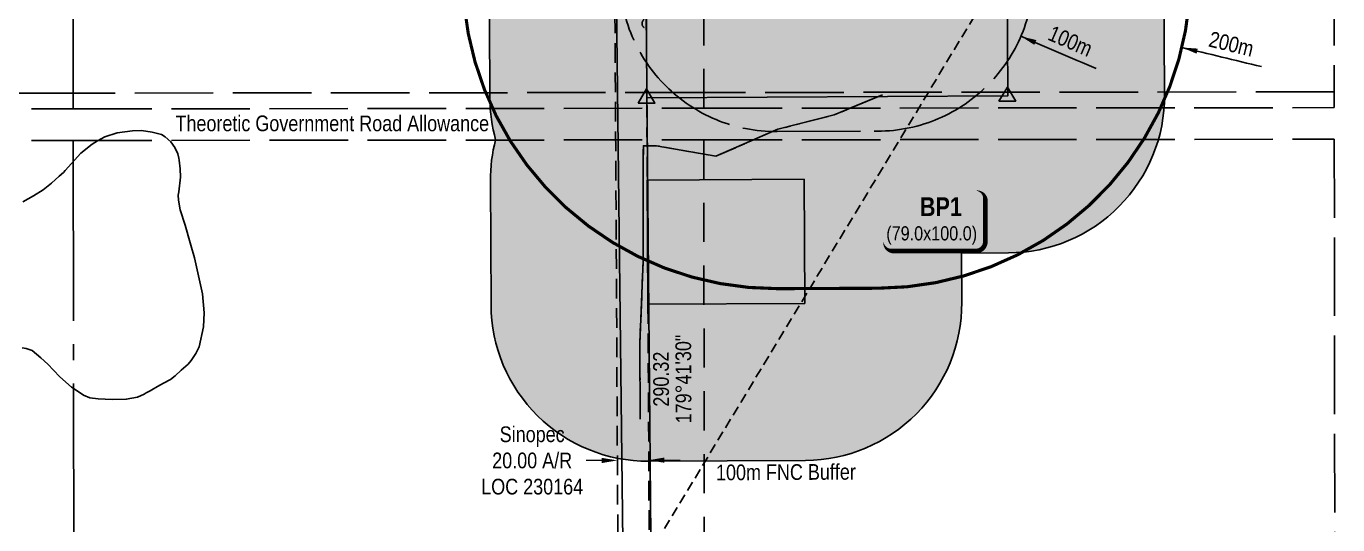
# Model space of a CAD drawing. Extents: x 493830 to 508605, y 6011694 to 6019262.
# Drawn here: x 503949 to 504785, y 6016394 to 6016711 of the extents above; entities that cross this region are included whole.
import ezdxf
from ezdxf.enums import TextEntityAlignment as Align

# ---------------------------------------------------------------- set-up
doc = ezdxf.new("R2010")
doc.units = 0
doc.header["$LTSCALE"] = 5
doc.header["$PDSIZE"] = 0.5
for name, pattern in [('0', [1, 1, 0]), ('foc-ACCESSROAD', [3.75, 2.5, -1.25]), ('foc-BUFFER', [16.75, 15, -1.75]), ('foc-LSD', [8, 5, -3]), ('foc-QUARTERLINE', [33, 25, -3, 2, -3]), ('foc-TIELINE', [1.875, 1.25, -0.625]), ('foc-TOPO-ephemeral', [6.25, 3.125, -0.625, 0.625, -0.625, 0.625, -0.625]), ('foc-UNSURVEYED', [12.5, 10, -2.5])]:
    doc.linetypes.add(name, pattern=pattern)
doc.layers.get('Defpoints').update_dxf_attribs({"color": 9})
for name, color, linetype in [('AS-ROADS', 254, 'Continuous'), ('AUX-BUFFER', 7, 'foc-BUFFER'), ('CG-NOTES', 7, 'Continuous'), ('F-AR', 190, 'foc-ACCESSROAD'), ('L-BD1', 253, 'Continuous'), ('L-MON', 1, 'Continuous'), ('L-ROAD-T', 7, 'Continuous'), ('L-SECQ', 8, 'foc-QUARTERLINE'), ('L-SECTION-LSD', 7, 'foc-LSD'), ('L-TIE', 7, 'foc-TIELINE'), ('L-USEC', 7, 'foc-UNSURVEYED'), ('P-BUFFER-H 30m', 51, 'Continuous'), ('P-BUFFER-T', 40, 'Continuous'), ('P-PROPOSED', 10, 'Continuous'), ('P-PROPOSED-H', 21, 'Continuous'), ('P-TEMP-BLOCKS', 250, 'Continuous'), ('P-TEMP-BLUE', 146, 'Continuous'), ('T-BUSH', 110, '0'), ('T-DRAW', 143, 'foc-TOPO-ephemeral'), ('WETLAND', 143, 'Continuous')]:
    doc.layers.add(name, color=color, linetype=linetype)
doc.layers.add('F-AR-T', color=190, linetype='Continuous', lineweight=9)
doc.layers.add('P-TEMP-BLUE-H', color=7, linetype='Continuous', true_color=0x99e6ff)
doc.styles.add('80', font='ARIALN.TTF', dxfattribs={"height": 10})
doc.styles.add('80CG', font='ARIALN.TTF', dxfattribs={"height": 10})
doc.styles.add('80L', font='ARIALN.TTF', dxfattribs={"height": 10})
doc.styles.add('BOLD', font='ARIALNB.TTF')
doc.styles.add('foc-LtypeFont', font='ARIALN.TTF', dxfattribs={"height": 7.35})
doc.linetypes.add('foc-TOPO-flowdirection-NOLINE', pattern='A,0,[">",foc-LtypeFont,S=0.3,R=0,X=0,Y=-0.945],-20,[">",foc-LtypeFont,S=0.3,R=0,X=0,Y=-0.945],0', length=20)
doc.dimstyles.new('CG2011', dxfattribs={"dimscale": 5, "dimtxt": 9, "dimasz": 2, "dimexe": 0.2, "dimexo": 0.0625, "dimgap": 0.5, "dimtad": 0, "dimtih": 1, "dimtoh": 1, "dimzin": 0, "dimdsep": 46, "dimtxsty": '80CG', "dimcen": 0.1, "dimse1": 1, "dimse2": 1, "dimclrd": 256, "dimclrt": 256, "dimaunit": 1, "dimadec": 4, "dimazin": 0, "dimtfac": 0.06, "dimtofl": 0, "dimtmove": 0, "dimatfit": 1, "dimfxl": 0.2, "dimtolj": 1, "dimtzin": 0, "dimlwd": -1, "dimarcsym": 0})
doc.dimstyles.new('Compass 5 000', dxfattribs={"dimscale": 5, "dimtxt": 9, "dimasz": 2, "dimexe": 0.2, "dimexo": 0.0625, "dimgap": 0.5, "dimtad": 0, "dimtih": 1, "dimtoh": 1, "dimzin": 0, "dimdsep": 46, "dimtxsty": '80CG', "dimcen": 0.1, "dimse1": 1, "dimse2": 1, "dimclrd": 256, "dimclrt": 256, "dimaunit": 1, "dimadec": 4, "dimazin": 0, "dimtfac": 0.06, "dimtofl": 0, "dimtmove": 0, "dimatfit": 1, "dimfxl": 0.2, "dimtolj": 1, "dimtzin": 0, "dimlwd": -1, "dimarcsym": 0})

# ---------------------------------------------------------------- blocks, each defined once
blk = doc.blocks.new('label_road_theoretic')
at = {"layer": 'L-ROAD-T', "style": '80L'}
blk.add_text('Theoretic Government Road Allowance', height=10, dxfattribs=at).set_placement((0, 0), align=Align.MIDDLE_CENTER)
blk = doc.blocks.new('TRIA')
blk.add_hatch(color=255).paths.add_polyline_path([(-0.04, 1.52), (-1.47, -0.87), (1.39, -0.87)])
blk = doc.blocks.new('TRIAA')
blk.add_blockref('TRIA', (0, 0))
blk = doc.blocks.new('TRIB')
at = {"color": 1}
blk.add_lwpolyline([(-1.12, -0.67), (-0.04, 1.13), (1.04, -0.67)], close=True, dxfattribs=at)
blk = doc.blocks.new('TRIBB')
blk.add_blockref('TRIB', (0, 0))
blk = doc.blocks.new('TRICC')
for name in ['TRIAA', 'TRIBB']:
    blk.add_blockref(name, (0, 0))
blk = doc.blocks.new('plspike')
blk.add_blockref('TRICC', (0, 0))
blk = doc.blocks.new('*D585')
at = {"layer": 'Defpoints', "color": 0, "transparency": 16777216}
for p in [(504326.07, 6016434.6), (504326.09, 6016429.86), (504346.08, 6016429.97)]:
    blk.add_point(p, dxfattribs=at)
at = {"layer": 'F-AR-T', "transparency": 16777216}
for p, q in [((504316.07, 6016434.54), (504306.07, 6016434.49)), ((504356.06, 6016434.76), (504366.06, 6016434.81))]:
    blk.add_line(p, q, dxfattribs=at)
for points in [[(504316.06, 6016436.21), (504316.08, 6016432.88), (504326.07, 6016434.6)], [(504356.05, 6016436.43), (504356.07, 6016433.09), (504346.06, 6016434.71)]]:
    blk.add_solid(points, dxfattribs=at)
at = {"layer": 'F-AR-T', "transparency": 16777216, "insert": (504271.78, 6016434.49), "char_height": 10, "attachment_point": 5, "style": '80CG'}
blk.add_mtext('\\A1;Sinopec\\P20.00 A/R\\PLOC 230164', dxfattribs=at)
blk = doc.blocks.new('*U590')
at = {"true_color": 0x99e6ff}
h = blk.add_hatch(color=141, dxfattribs=at)
edge = h.paths.add_edge_path()
edge.add_line((-26.5, -20), (26.5, -20))
edge.add_arc((26.5, -14), 6, 270, 360)
edge.add_line((32.5, -14), (32.5, 12.5))
edge.add_arc((26.5, 12.5), 6, 0, 90)
edge.add_line((26.5, 18.5), (-26.5, 18.5))
edge.add_arc((-26.5, 12.5), 6, 90, 180)
edge.add_line((-32.5, 12.5), (-32.5, -14))
edge.add_arc((-26.5, -14), 6, 180, 270)
at = {"color": 250, "flags": 128}
blk.add_lwpolyline([(-26.5, -20, 3, 3, 0), (26.5, -20, 3, 3, 0.414214), (32.5, -14, 3, 3, 0), (32.5, 12.5, 3, 0, 0.414214), (26.5, 18.5, 0, 0, 0), (-26.5, 18.5, 0, 0, 0.414214), (-32.5, 12.5, 0, 0, 0), (-32.5, -14, 0, 3, 0.414214)], format="xyseb", close=True, dxfattribs=at)
at = {"flags": 128}
blk.add_lwpolyline([(-20.67, -15.55, 0, 7.5, 0), (0, 0, 0, 0, 0)], format="xyseb", dxfattribs=at)
at = {"color": 250}
for tag, p, height, style in [('TEMP_AREA_W1_001', (-9.21, 2.24), 12, 'BOLD'), ('ENTER_TEXT_001', (-30.65, -13.24), 9, '80')]:
    blk.add_attdef(tag, p, '', height=height, dxfattribs=dict(at, style=style))

msp = doc.modelspace()

# ---------------------------------------------------------------- hatches: boundary and pattern name
at = {"layer": 'P-BUFFER-H 30m'}
h = msp.add_hatch(color=256, dxfattribs=at)
h.dxf.hatch_style = 1
edge = h.paths.add_edge_path()
edge.add_arc((504345.099, 6016612.976), 99.947, 165.11382, 180.307967)
edge.add_line((504245.154, 6016612.439), (504245.578, 6016533.482))
edge.add_arc((504345.524, 6016534.019), 99.947, 180.307967, 270.307967)
edge.add_line((504346.061, 6016434.074), (504446.006, 6016434.611))
edge.add_arc((504445.469, 6016534.557), 99.947, 270.307967, 360.307967)
edge.add_line((504545.414, 6016535.094), (504545.245, 6016566.521))
edge.add_line((504545.245, 6016566.521), (504575.235, 6016566.68))
edge.add_arc((504574.705, 6016666.625), 99.947, 270.30365, 360.30365)
edge.add_line((504674.65, 6016667.155), (504673.644, 6016857.051))
edge.add_arc((504573.699, 6016856.521), 99.947, 0.30365, 90.30365)
edge.add_line((504573.169, 6016956.466), (504349.864, 6016955.283))
edge.add_arc((504350.394, 6016855.338), 99.947, 90.30365, 153.698245)
edge.add_line((504260.794, 6016899.624), (504258.274, 6016894.524))
edge.add_arc((504347.873, 6016850.238), 99.947, 153.698245, 173.691301)
edge.add_line((504248.532, 6016861.22), (504244.67, 6016826.292))
edge.add_arc((504344.012, 6016815.309), 99.947, 173.691301, 180.30365)
edge.add_line((504244.066, 6016814.78), (504244.861, 6016664.877))
edge.add_arc((504344.806, 6016665.407), 99.947, 180.30365, 195.5268)
at = {"layer": 'P-PROPOSED-H'}
h = msp.add_hatch(color=256, dxfattribs=at)
h.dxf.hatch_style = 1
h.paths.add_polyline_path([(504344.806, 6016665.407), (504344.012, 6016815.309), (504347.873, 6016850.238), (504350.394, 6016855.338), (504573.699, 6016856.521), (504574.705, 6016666.625)])
at = {"layer": 'P-TEMP-BLUE-H'}
h = msp.add_hatch(color=256, dxfattribs=at)
h.dxf.hatch_style = 1
h.paths.add_polyline_path([(504345.524, 6016534.019), (504445.469, 6016534.557), (504445.044, 6016613.513), (504345.099, 6016612.976)])

# ---------------------------------------------------------------- linework, layer by layer
at = {"layer": 'AS-ROADS', "const_width": 5, "flags": 128}
msp.add_lwpolyline([(504334.598, 6016473.865), (504334.151, 6016801.016), (504334.72, 6016819.498), (504335.614, 6016833.832), (504337.205, 6016848.627), (504338.642, 6016855.073), (504341.856, 6016864.09), (504345.156, 6016871.405), (504349.421, 6016878.943), (504355.335, 6016887.45), (504365.013, 6016898.965), (504377.631, 6016912.279), (504385.091, 6016919.241), (504398.364, 6016931.313), (504408.103, 6016939.23), (504451.2, 6016975.397), (504510.481, 6017024.669), (504547.599, 6017056.218), (504597.861, 6017097.744), (504660.965, 6017150.855)], dxfattribs=at)
at = {"layer": 'AUX-BUFFER', "color": 251, "linetype": 'foc-BUFFER', "const_width": 1.999, "flags": 128}
msp.add_lwpolyline([(504664.926, 6016843.186, 0.2704023), (504490.469, 6016943.968), (504426.539, 6016943.692, 0.4142136), (504227.511, 6016742.938, 0.4142136), (504428.265, 6016543.91), (504492.195, 6016544.186, 0.4142136), (504691.223, 6016744.94, 0.0527559), (504686.617, 6016786.752, 0.0527559)], format="xyb", dxfattribs=at)
at = {"layer": 'AUX-BUFFER', "color": 251, "linetype": 'foc-BUFFER', "flags": 128}
msp.add_lwpolyline([(504491.763, 6016644.131, 1), (504490.901, 6016844.023), (504426.971, 6016843.747, 1), (504427.833, 6016643.855)], format="xyb", close=True, dxfattribs=at)
at = {"layer": 'F-AR'}
msp.add_lwpolyline([(504346.494, 6016353.399), (504367.332, 6016290.776), (504350.589, 6016277.774), (504348.369, 6016284.458), (504326.522, 6016350.26), (504324.023, 6016815.202, -0.0288787), (504324.143, 6016817.506), (504328.392, 6016855.936), (504345.951, 6016891.461), (504373.354, 6016922.284), (504916.927, 6017375.568), (504921.266, 6017385.241), (504941.909, 6017382.394), (504933.295, 6017363.189), (504387.302, 6016907.888), (504362.678, 6016880.191), (504347.873, 6016850.238), (504344.012, 6016815.309)], format="xyb", close=True, dxfattribs=at)
at = {"layer": 'L-SECQ', "flags": 128}
for points in [[(503979.438, 6016658.366), (503978.736, 6017423.881)], [(503980.168, 6015863.489), (503979.456, 6016638.249)]]:
    msp.add_lwpolyline(points, dxfattribs=at)
at = {"layer": 'L-SECTION-LSD', "flags": 128}
for points in [[(504381.102, 6016658.756), (504380.302, 6017462.919)], [(504381.123, 6016638.638), (504381.924, 6015834.464)]]:
    msp.add_lwpolyline(points, dxfattribs=at)
at = {"layer": 'L-TIE', "flags": 128}
msp.add_lwpolyline([(504346.377, 6016375.233), (504979.567, 6017420.958)], dxfattribs=at)
at = {"layer": 'L-USEC'}
for p, q in [((503979.428, 6016668.407), (503577.76, 6016668.018)), ((504381.093, 6016668.797), (503979.428, 6016668.407)), ((504782.757, 6016669.187), (504381.093, 6016668.797)), ((503577.765, 6016657.976), (503979.436, 6016658.366)), ((503577.784, 6016637.859), (503979.456, 6016638.249)), ((503979.456, 6016638.249), (504381.123, 6016638.638)), ((504381.123, 6016638.638), (504782.789, 6016639.029)), ((504782.789, 6016639.029), (504783.221, 6016236.946))]:
    msp.add_line(p, q, dxfattribs=at)
for points in [[(504781.905, 6017463.3), (504782.337, 6017061.212), (504782.768, 6016659.146)], [(503979.436, 6016658.366), (504381.103, 6016658.755), (504782.768, 6016659.146)]]:
    msp.add_lwpolyline(points, dxfattribs=at)
at = {"layer": 'P-BUFFER-H 30m', "flags": 128}
msp.add_lwpolyline([(504248.507, 6016638.652, 0.0663943), (504245.154, 6016612.439), (504245.578, 6016533.482, 0.4142136), (504346.061, 6016434.074), (504446.006, 6016434.611, 0.4142136), (504545.414, 6016535.094), (504545.245, 6016566.521), (504575.235, 6016566.68, 0.4142136), (504674.65, 6016667.155), (504673.644, 6016857.051, 0.4142136), (504573.169, 6016956.466), (504349.864, 6016955.283, 0.2838888), (504260.794, 6016899.624), (504258.274, 6016894.524, 0.0874581), (504248.532, 6016861.22), (504244.67, 6016826.292, 0.0288598), (504244.066, 6016814.78), (504244.861, 6016664.877, 0.0665214), (504248.507, 6016638.652)], format="xyb", dxfattribs=at)
at = {"layer": 'P-PROPOSED', "flags": 128}
msp.add_lwpolyline([(504344.806, 6016665.407), (504344.012, 6016815.309), (504347.873, 6016850.238), (504350.394, 6016855.338), (504573.699, 6016856.521), (504574.705, 6016666.625)], close=True, dxfattribs=at)
at = {"layer": 'P-TEMP-BLUE', "flags": 128}
msp.add_lwpolyline([(504345.524, 6016534.019), (504445.469, 6016534.557), (504445.044, 6016613.513), (504345.099, 6016612.976)], close=True, dxfattribs=at)
at = {"layer": 'T-BUSH', "flags": 128}
msp.add_lwpolyline([(504666.089, 6017144.836, 0.5205671), (504658.388, 6017138.456, 0.5205671), (504650.688, 6017132.076, 0.5205671), (504642.987, 6017125.696, 0.5205671), (504635.287, 6017119.316, 0.5205671), (504627.587, 6017112.937, 0.5205671), (504619.886, 6017106.557, 0.5205671), (504612.186, 6017100.177, 0.5205671), (504604.52, 6017093.756, 0.5205671), (504596.929, 6017087.246, 0.5205671), (504589.431, 6017080.63, 0.5205671), (504581.932, 6017074.014, 0.5205671), (504574.434, 6017067.397, 0.5205671), (504566.935, 6017060.781, 0.5205671), (504559.437, 6017054.165, 0.5205671), (504551.824, 6017047.684, 0.5205671), (504544.038, 6017041.409, 0.5205671), (504536.212, 6017035.184, 0.5205671), (504528.385, 6017028.959, 0.5205671), (504520.56, 6017022.733, 0.5205671), (504512.772, 6017016.461, 0.5205671), (504505.104, 6017010.042, 0.5205671), (504497.436, 6017003.624, 0.5205671), (504489.768, 6016997.205, 0.5205671), (504482.1, 6016990.786, 0.5205671), (504474.432, 6016984.367, 0.5205671), (504466.764, 6016977.948, 0.5205671), (504459.097, 6016971.529, 0.5205671), (504451.442, 6016965.094, 0.5205671), (504443.795, 6016958.649, 0.5205671), (504436.151, 6016952.203, 0.5205671), (504428.507, 6016945.756, 0.5205671), (504420.912, 6016939.253, 0.5205671), (504413.687, 6016932.344, 0.5205671), (504407.535, 6016924.46, 0.5205671), (504402.714, 6016916.176, 0.5205671), (504404.446, 6016906.356, 0.5205671), (504402.341, 6016896.869, 0.5205671), (504397.169, 6016888.505, 0.5205671), (504390.379, 6016881.164, 0.5205671), (504383.589, 6016873.822, 0.5205671), (504375.788, 6016867.658, 0.5205671), (504367.404, 6016862.209, 0.5205671), (504358.872, 6016856.998, 0.5205671), (504350.065, 6016852.299, 0.5205671), (504344.866, 6016845.141, 0.5205671), (504343.906, 6016835.187, 0.5205671), (504343.258, 6016825.209, 0.5205671), (504342.786, 6016815.22, 0.5205671), (504342.314, 6016805.231, 0.5205671), (504342.118, 6016795.234, 0.5205671), (504342.242, 6016785.235, 0.5205671), (504342.365, 6016775.235, 0.5205671), (504342.488, 6016765.236, 0.5205671), (504342.612, 6016755.237, 0.5205671), (504342.735, 6016745.238, 0.5205671), (504342.858, 6016735.239, 0.5205671), (504342.982, 6016725.239, 0.5205671), (504343.105, 6016715.24, 0.5205671), (504343.169, 6016710.073, 0.5205671)], format="xyb", dxfattribs=at)
at = {"layer": 'T-DRAW', "flags": 128}
msp.add_lwpolyline([(504340.648, 6016460.827), (504340.332, 6016508.741), (504342.491, 6016561.858), (504342.425, 6016623.53), (504342.616, 6016634.843), (504350.785, 6016634.928), (504388.832, 6016628.258), (504428.189, 6016645.352), (504464.143, 6016654.496), (504495.047, 6016667.301)], dxfattribs=at)
at = {"layer": 'T-DRAW', "linetype": 'foc-TOPO-flowdirection-NOLINE', "flags": 128}
msp.add_lwpolyline([(504495.047, 6016667.301), (504464.143, 6016654.496), (504428.189, 6016645.352), (504388.832, 6016628.258), (504350.785, 6016634.928), (504342.616, 6016634.843), (504342.425, 6016623.53), (504342.491, 6016561.858), (504340.332, 6016508.741), (504340.648, 6016460.827)], dxfattribs=at)
at = {"layer": 'WETLAND'}
for points in [[(504324.706, 6016796.509), (504329.472, 6016382.839)], [(504347.271, 6016385.906), (504343.739, 6016792.275)], [(503946.962, 6016506.243), (503949.483, 6016505.844), (503953.245, 6016504.518), (503958.823, 6016499.805), (503963.231, 6016495.919), (503966.78, 6016492.008), (503970.91, 6016487.827), (503978.262, 6016481.159), (503985.8, 6016476.235), (503985.852, 6016476.217), (503989.905, 6016474.448), (503995.262, 6016473.811), (504004.272, 6016473.301), (504013.147, 6016473.553), (504020.271, 6016474.901), (504024.517, 6016476.741), (504025.794, 6016477.59), (504028.374, 6016478.814), (504029.454, 6016479.459), (504032.976, 6016481.565), (504036.927, 6016483.682), (504041.443, 6016486.103), (504044.241, 6016488.474), (504048.151, 6016492.023), (504052.627, 6016495.875), (504054.566, 6016498.222), (504057.593, 6016502.606), (504059.684, 6016506.842), (504062.356, 6016519.632), (504062.719, 6016528.588), (504061.675, 6016540.542), (504056.723, 6016563.61), (504054.316, 6016571.542), (504053.878, 6016572.984), (504050.691, 6016584.355), (504047.552, 6016594.008), (504046.385, 6016600.171), (504046.327, 6016603.513), (504046.761, 6016605.603), (504047.636, 6016614.893), (504047.484, 6016620.232), (504046.84, 6016625.8), (504046.591, 6016626.948), (504046.002, 6016629.662), (504044.186, 6016633.74), (504041.656, 6016637.312), (504037.92, 6016640.606), (504035.694, 6016642), (504029.593, 6016643.558), (504022.789, 6016644.549), (504017.167, 6016644.389), (504007.487, 6016643.143), (503999.547, 6016640.489), (503994.762, 6016637.925), (503991.41, 6016635.912), (503984.246, 6016630.2), (503974.247, 6016619.13), (503973.186, 6016617.955), (503970.378, 6016615.617), (503965.648, 6016611.111), (503960.344, 6016606.786), (503954.019, 6016603.1), (503947.21, 6016599.131)]]:
    msp.add_lwpolyline(points, dxfattribs=at)

# ---------------------------------------------------------------- block references
at = {"layer": 'CG-NOTES', "xscale": 0.99946605, "yscale": 0.99946605, "zscale": 0.99946605}
msp.add_blockref('label_road_theoretic', (504144.424, 6016649.131), dxfattribs=at)
at = {"layer": 'L-MON', "xscale": 4.997330249999966, "yscale": 4.997330249999966, "zscale": 4.997330249999966}
for p in [(504344.818, 6016665.395), (504574.696, 6016666.616)]:
    msp.add_blockref('plspike', p, dxfattribs=at)
at = {"layer": 'P-TEMP-BLOCKS', "xscale": 0.99946605, "yscale": 0.99946605, "zscale": 0.99946605}
msp.add_blockref('*U590', (504528.008, 6016587.868), dxfattribs=at).add_auto_attribs({'TEMP_AREA_W1_001': 'BP1', 'ENTER_TEXT_001': '(79.0x100.0)'})

# ---------------------------------------------------------------- texts
at = {"layer": 'AUX-BUFFER', "char_height": 9.9947, "attachment_point": 1, "style": '80L'}
for s, insert, rotation in [('100m', (504603.524, 6016711.785), 336.715684), ('200m', (504704.454, 6016707.908), 346.507656)]:
    msp.add_mtext_dynamic_manual_height_columns(s, width=34.21627, gutter_width=224.88, heights=[0], dxfattribs=dict(at, insert=insert, rotation=rotation))
at = {"layer": 'L-BD1', "style": '80L'}
for s, p in [('179°41\'30"', (504368.128, 6016486.395)), ('290.32', (504353.886, 6016486.318))]:
    msp.add_text(s, height=9.9947, rotation=90.307843, dxfattribs=at).set_placement(p, align=Align.MIDDLE_CENTER)
at = {"layer": 'P-BUFFER-T', "insert": (504388.21, 6016431.884), "char_height": 9.99466, "attachment_point": 1, "rotation": 0.307967, "style": '80L'}
msp.add_mtext_dynamic_manual_height_columns('\\pi0.66015;100m FNC Buffer', width=89.32922, gutter_width=49.973, heights=[0], dxfattribs=at)

# ---------------------------------------------------------------- dimensions: what is measured, and where the dimension line sits
at = {"layer": 'F-AR-T'}
dim = msp.add_aligned_dim(p1=(504346.083, 6016429.968), p2=(504326.094, 6016429.86), distance=-4.738, text='Sinopec\\P20.00 A/R\\PLOC 230164', dimstyle='Compass 5 000', dxfattribs=at)
dim.commit()
dim.dimension.update_dxf_attribs({"geometry": '*D585', "text_midpoint": (504271.778, 6016434.491)})

# ---------------------------------------------------------------- leaders
at = {"layer": 'AUX-BUFFER', "path_type": 1}
for points in [[(504583.138, 6016704.569), (504631.04, 6016683.955)], [(504685.708, 6016697.439), (504736.417, 6016685.272)]]:
    msp.add_leader(points, dimstyle='CG2011', override={"dimasz": 2, "dimgap": 0.5, "dimtad": 0}, dxfattribs=at)

doc.saveas('drawing.dxf')
